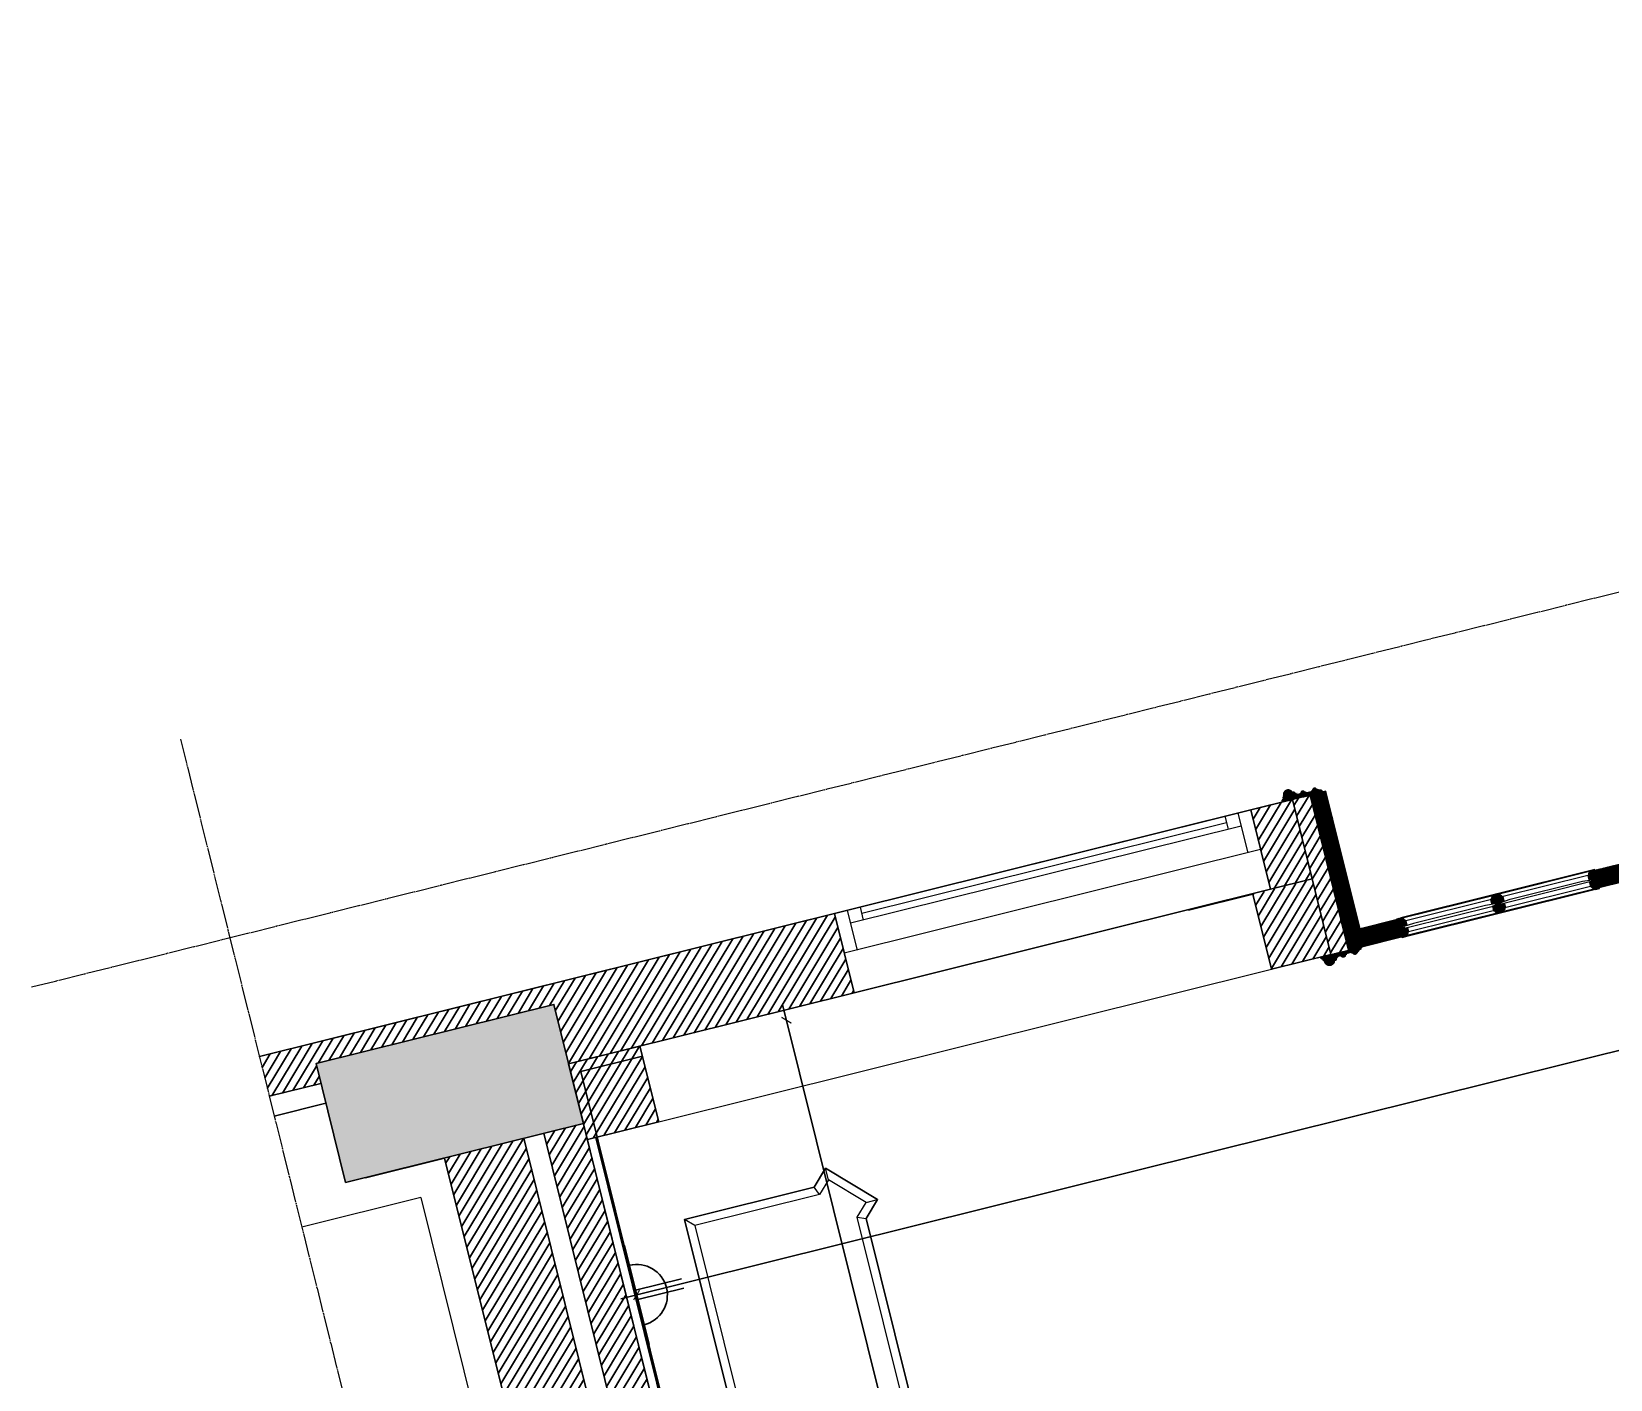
# Model space of a CAD drawing. Header units: inches. Extents: x 122939 to 389145, y 29603 to 574065.
# Drawn here: x 378299 to 382163, y 506499 to 509796 of the extents above; entities that cross this region are included whole.
import ezdxf

# ---------------------------------------------------------------- set-up
doc = ezdxf.new("R2010")
doc.units = ezdxf.units.IN
doc.header["$MEASUREMENT"] = 0
doc.linetypes.add('PHANTOM-Z', pattern=[69.2, 60, -1.4, 2.5, -1.4, 2.5, -1.4])
for name, color, linetype, lineweight in [('a-cut', 30, 'PHANTOM-Z', 18), ('A-Dim-ID', 9, 'Continuous', 20), ('A-GLAZ', 134, 'Continuous', 18), ('A-WALL-TILE', 8, 'Continuous', 9), ('CQ Furniture', 190, 'Continuous', 0), ('GRC', 41, 'Continuous', 0), ('GRC Hatch', 253, 'Continuous', 0)]:
    doc.layers.add(name, color=color, linetype=linetype, lineweight=lineweight)
for name, color, linetype in [('A-DIM', 9, 'Continuous'), ('A-Plaster', 2, 'Continuous'), ('A-WALL', 7, 'Continuous'), ('column', 3, 'Continuous'), ('CQ Wall hatch_CHB', 8, 'Continuous'), ('ELECTRICAL', 10, 'Continuous'), ('FURN HATCH', 181, 'Continuous'), ('FURNITURE', 252, 'Continuous')]:
    doc.layers.add(name, color=color, linetype=linetype)
doc.styles.add('ST9', font='romans.shx', dxfattribs={"width": 0.8})
doc.dimstyles.new('DIM-20', dxfattribs={"dimscale": 1000, "dimtxt": 0.044, "dimasz": 0.035, "dimexe": 0.022, "dimexo": 0.022, "dimgap": 0.022, "dimtad": 1, "dimdec": 0, "dimzin": 0, "dimdsep": 46, "dimtxsty": 'ST9', "dimblk1": 'ARCHTICK', "dimblk2": 'ARCHTICK', "dimsah": 1, "dimcen": 0.088, "dimdle": 0.04, "dimclrd": 256, "dimclre": 256, "dimclrt": 3, "dimadec": 0, "dimazin": 0, "dimtfac": 1, "dimtdec": 0, "dimtix": 1, "dimtofl": 0, "dimtmove": 1, "dimatfit": 3, "dimldrblk": 'CLOSED', "dimfxl": 1, "dimtolj": 1, "dimtzin": 0, "dimarcsym": 0})
pattern_1 = [(225, (-40481.279, -100842.32), (13.258252, -13.258252), [])]
pattern_2 = [(135, (-4101.4994, -5827.568), (-1.76776695, -1.76776695), [])]
pattern_3 = [(135, (-3108.8667, -5827.568), (-1.76776695, -1.76776695), [])]

# ---------------------------------------------------------------- blocks, each defined once
blk = doc.blocks.new('_ARCHTICK')
at = {"color": 0, "linetype": 'ByBlock', "const_width": 0.15}
blk.add_lwpolyline([(-0.5, -0.5), (0.5, 0.5)], dxfattribs=at)
blk = doc.blocks.new('*D145')
at = {"layer": 'A-Dim-ID', "lineweight": -2, "transparency": 16777216}
for p, q in [((386808.9, 508480.6), (386820.4, 508434.5)), ((379740.7, 506695.8), (386853.9, 508465.5)), ((379773.4, 506730.1), (379784.9, 506684.1))]:
    blk.add_line(p, q, dxfattribs=at)
at = {"layer": 'Defpoints', "color": 0, "transparency": 16777216}
for p in [(386803.6, 508501.9, 0), (386815.1, 508455.9), (379768.1, 506751.5)]:
    blk.add_point(p, dxfattribs=at)
at = {"layer": 'A-Dim-ID', "lineweight": -2, "transparency": 16777216, "xscale": 20, "yscale": 20, "zscale": 20}
for p, rotation in [((386815.1, 508455.9), 13.9714232829857), ((379779.6, 506705.4), 193.9714232829857)]:
    blk.add_blockref('_ARCHTICK', p, dxfattribs=dict(at, rotation=rotation))
at = {"layer": 'A-Dim-ID', "color": 3, "transparency": 16777216, "insert": (383287.2, 507621.4), "char_height": 40, "attachment_point": 5, "rotation": 13.9714, "style": 'ST9'}
blk.add_mtext('\\A1;7250', dxfattribs=at)
blk = doc.blocks.new('_CLOSED')
at = {"color": 0, "linetype": 'ByBlock'}
for p, q in [((-1, 0.17), (0, 0)), ((-1, 0.17), (-1, -0.17)), ((0, 0), (-1, -0.17)), ((0, 0), (-1, 0))]:
    blk.add_line(p, q, dxfattribs=at)
blk = doc.blocks.new('*D146')
at = {"layer": 'A-Dim-ID', "lineweight": -2, "transparency": 16777216}
blk.add_line((381299.3, 502743.4), (380136.7, 507416.3), dxfattribs=at)
at = {"layer": 'Defpoints', "color": 0, "transparency": 16777216}
for p in [(380146.4, 507377.4, 0), (380146.4, 507377.4), (381289.6, 502782.2, 0)]:
    blk.add_point(p, dxfattribs=at)
at = {"layer": 'A-Dim-ID', "lineweight": -2, "transparency": 16777216, "xscale": 20, "yscale": 20, "zscale": 20}
for p, rotation in [((380146.4, 507377.4), 103.9714232829857), ((381289.6, 502782.2), 283.9714232829857)]:
    blk.add_blockref('_ARCHTICK', p, dxfattribs=dict(at, rotation=rotation))
at = {"layer": 'A-Dim-ID', "color": 3, "transparency": 16777216, "insert": (380677.2, 505069.7), "char_height": 40, "attachment_point": 5, "rotation": 103.9714, "style": 'ST9'}
blk.add_mtext('\\A1;4735', dxfattribs=at)
blk = doc.blocks.new('8632')
at = {"layer": 'FURN HATCH', "lineweight": 0}
for p, q in [((-29.07, 16.2), (-29.88, 17)), ((29.07, 16.2), (29.87, 17)), ((-29.07, 3.8), (-29.88, 4.13)), ((29.07, 3.8), (29.87, 4.13)), ((-30.24, 2.63), (-31.38, 2.63)), ((30.24, 2.63), (31.37, 2.63)), ((-26.08, 0.8), (-25.75, 0)), ((26.08, 0.8), (25.75, 0)), ((-27.25, -0.37), (-27.25, -1.5)), ((27.25, -0.37), (27.25, -1.5))]:
    blk.add_line(p, q, dxfattribs=at)
blk.add_lwpolyline([(-26.08, 0.8), (-27.25, -0.37), (-30.24, 2.63), (-29.07, 3.8), (-29.07, 16.2), (29.07, 16.2), (29.07, 3.8), (30.24, 2.63), (27.25, -0.37), (26.08, 0.8)], close=True, dxfattribs=at)
at = {"layer": 'FURNITURE'}
blk.add_lwpolyline([(-25.75, 0), (-27.25, -1.5), (-31.38, 2.63), (-29.88, 4.13), (-29.88, 17), (29.87, 17), (29.87, 4.13), (31.37, 2.63), (27.25, -1.5), (25.75, 0), (-25.75, 0)], dxfattribs=at)
blk = doc.blocks.new('furn0001')
at = {"layer": 'CQ Furniture', "lineweight": 0, "xscale": -25.4, "yscale": 25.40000000000001, "zscale": 25.4, "rotation": 90.0004232829897}
blk.add_blockref('8632', (590.5, -1171.7, 0), dxfattribs=at)
blk = doc.blocks.new('A$C419e398c')
at = {"lineweight": 0}
h = blk.add_hatch(dxfattribs=at)
h.set_pattern_fill('ANSI31', color=8, scale=20, angle=90)
h.set_pattern_definition(pattern_2)
edge = h.paths.add_edge_path()
edge.add_line((100, 421.2), (100, 416.3))
edge.add_line((100, 416.3), (0, 416.3))
edge.add_line((0, 416.3), (0, 420.9))
edge.add_line((0, 420.9), (0.1, 420.9))
edge.add_line((0.1, 420.9), (0.2, 420.9))
edge.add_line((0.2, 420.9), (0.3, 420.9))
edge.add_line((0.3, 420.9), (0.4, 420.9))
edge.add_line((0.4, 420.9), (0.5, 420.9))
edge.add_line((0.5, 420.9), (0.6, 421))
edge.add_line((0.6, 421), (0.7, 421))
edge.add_line((0.7, 421), (0.8, 421))
edge.add_line((0.8, 421), (1, 421))
edge.add_line((1, 421), (1.1, 421.1))
edge.add_line((1.1, 421.1), (1.2, 421.1))
edge.add_line((1.2, 421.1), (1.3, 421.2))
edge.add_line((1.3, 421.2), (1.4, 421.2))
edge.add_line((1.4, 421.2), (1.5, 421.3))
edge.add_line((1.5, 421.3), (1.6, 421.3))
edge.add_line((1.6, 421.3), (1.7, 421.4))
edge.add_line((1.7, 421.4), (1.8, 421.4))
edge.add_line((1.8, 421.4), (1.9, 421.5))
edge.add_line((1.9, 421.5), (2, 421.6))
edge.add_line((2, 421.6), (2, 421.7))
edge.add_line((2, 421.7), (2.1, 421.7))
edge.add_line((2.1, 421.7), (2.2, 421.8))
edge.add_line((2.2, 421.8), (2.3, 421.9))
edge.add_line((2.3, 421.9), (2.4, 422))
edge.add_line((2.4, 422), (2.5, 422.1))
edge.add_line((2.5, 422.1), (2.6, 422.2))
edge.add_line((2.6, 422.2), (2.7, 422.3))
edge.add_line((2.7, 422.3), (2.8, 422.4))
edge.add_line((2.8, 422.4), (2.8, 422.5))
edge.add_line((2.8, 422.5), (2.9, 422.6))
edge.add_line((2.9, 422.6), (3, 422.7))
edge.add_line((3, 422.7), (3.1, 422.8))
edge.add_line((3.1, 422.8), (3.1, 422.9))
edge.add_line((3.1, 422.9), (3.2, 423))
edge.add_line((3.2, 423), (3.3, 423.2))
edge.add_line((3.3, 423.2), (3.4, 423.3))
edge.add_line((3.4, 423.3), (3.4, 423.4))
edge.add_line((3.4, 423.4), (3.5, 423.5))
edge.add_line((3.5, 423.5), (3.5, 423.7))
edge.add_line((3.5, 423.7), (3.6, 423.8))
edge.add_line((3.6, 423.8), (3.7, 423.9))
edge.add_line((3.7, 423.9), (3.7, 424.1))
edge.add_line((3.7, 424.1), (3.8, 424.2))
edge.add_line((3.8, 424.2), (3.8, 424.3))
edge.add_line((3.8, 424.3), (3.9, 424.5))
edge.add_line((3.9, 424.5), (3.9, 424.6))
edge.add_line((3.9, 424.6), (4, 424.8))
edge.add_line((4, 424.8), (4, 424.9))
edge.add_line((4, 424.9), (4, 425.1))
edge.add_line((4, 425.1), (4.1, 425.2))
edge.add_line((4.1, 425.2), (4.1, 425.4))
edge.add_line((4.1, 425.4), (4.2, 425.5))
edge.add_line((4.2, 425.5), (4.2, 425.7))
edge.add_line((4.2, 425.7), (4.2, 425.8))
edge.add_line((4.2, 425.8), (4.2, 426))
edge.add_line((4.2, 426), (4.3, 426.1))
edge.add_line((4.3, 426.1), (4.3, 426.3))
edge.add_line((4.3, 426.3), (4.3, 426.5))
edge.add_line((4.3, 426.5), (4.3, 426.6))
edge.add_line((4.3, 426.6), (4.3, 426.8))
edge.add_line((4.3, 426.8), (4.3, 426.9))
edge.add_line((4.3, 426.9), (4.3, 427.1))
edge.add_line((4.3, 427.1), (4.3, 427.3))
edge.add_line((4.3, 427.3), (4.3, 427.4))
edge.add_line((4.3, 427.4), (6.7, 427.4))
edge.add_arc((18.2, 430), 11.9, -346.054, -167.2838, ccw=False)
edge.add_line((29.8, 432.9), (33.9, 432.9))
edge.add_arc((44.6, 436), 11.2, -163.8842, -67.5453)
edge.add_arc((54, 425.1), 5.15, 6.0441, 173.9557, ccw=False)
edge.add_line((59.2, 425.7), (61.5, 425.7))
edge.add_line((61.5, 425.7), (61.5, 425.5))
edge.add_line((61.5, 425.5), (61.6, 425.3))
edge.add_line((61.6, 425.3), (61.6, 425.1))
edge.add_line((61.6, 425.1), (61.7, 424.9))
edge.add_line((61.7, 424.9), (61.8, 424.7))
edge.add_line((61.8, 424.7), (61.8, 424.5))
edge.add_line((61.8, 424.5), (62, 424.3))
edge.add_line((62, 424.3), (62.1, 424.1))
edge.add_line((62.1, 424.1), (62.2, 424))
edge.add_line((62.2, 424), (62.4, 423.8))
edge.add_line((62.4, 423.8), (62.5, 423.7))
edge.add_line((62.5, 423.7), (62.7, 423.6))
edge.add_line((62.7, 423.6), (62.9, 423.5))
edge.add_line((62.9, 423.5), (63.1, 423.4))
edge.add_line((63.1, 423.4), (63.3, 423.4))
edge.add_line((63.3, 423.4), (63.5, 423.3))
edge.add_line((63.5, 423.3), (63.7, 423.3))
edge.add_line((63.7, 423.3), (63.9, 423.3))
edge.add_line((63.9, 423.3), (73.9, 423.3))
edge.add_line((73.9, 423.3), (74.1, 423.3))
edge.add_line((74.1, 423.3), (74.3, 423.3))
edge.add_line((74.3, 423.3), (74.5, 423.4))
edge.add_line((74.5, 423.4), (74.7, 423.4))
edge.add_line((74.7, 423.4), (74.9, 423.5))
edge.add_line((74.9, 423.5), (75.1, 423.6))
edge.add_line((75.1, 423.6), (75.3, 423.7))
edge.add_line((75.3, 423.7), (75.4, 423.8))
edge.add_line((75.4, 423.8), (75.6, 424))
edge.add_line((75.6, 424), (75.7, 424.1))
edge.add_line((75.7, 424.1), (75.8, 424.3))
edge.add_line((75.8, 424.3), (75.9, 424.5))
edge.add_line((75.9, 424.5), (76, 424.7))
edge.add_line((76, 424.7), (76.1, 424.9))
edge.add_line((76.1, 424.9), (76.2, 425.1))
edge.add_line((76.2, 425.1), (76.2, 425.3))
edge.add_line((76.2, 425.3), (76.3, 425.5))
edge.add_line((76.3, 425.5), (76.3, 425.7))
edge.add_line((76.3, 425.7), (78.6, 425.7))
edge.add_line((78.6, 425.7), (78.7, 426))
edge.add_line((78.7, 426), (78.7, 426.3))
edge.add_line((78.7, 426.3), (78.8, 426.6))
edge.add_line((78.8, 426.6), (78.9, 426.9))
edge.add_line((78.9, 426.9), (79, 427.2))
edge.add_line((79, 427.2), (79.2, 427.5))
edge.add_line((79.2, 427.5), (79.3, 427.8))
edge.add_line((79.3, 427.8), (79.5, 428.1))
edge.add_line((79.5, 428.1), (79.7, 428.3))
edge.add_line((79.7, 428.3), (80, 428.6))
edge.add_line((80, 428.6), (80.2, 428.8))
edge.add_line((80.2, 428.8), (80.4, 429.1))
edge.add_line((80.4, 429.1), (80.7, 429.3))
edge.add_line((80.7, 429.3), (81, 429.5))
edge.add_line((81, 429.5), (81.3, 429.6))
edge.add_line((81.3, 429.6), (81.6, 429.8))
edge.add_line((81.6, 429.8), (81.9, 429.9))
edge.add_line((81.9, 429.9), (82.2, 430))
edge.add_line((82.2, 430), (82.5, 430.1))
edge.add_line((82.5, 430.1), (82.8, 430.2))
edge.add_line((82.8, 430.2), (83.2, 430.2))
edge.add_line((83.2, 430.2), (83.5, 430.3))
edge.add_line((83.5, 430.3), (83.8, 430.3))
edge.add_line((83.8, 430.3), (84.1, 430.3))
edge.add_line((84.1, 430.3), (84.4, 430.2))
edge.add_line((84.4, 430.2), (84.7, 430.2))
edge.add_line((84.7, 430.2), (85, 430.1))
edge.add_line((85, 430.1), (85.3, 430))
edge.add_line((85.3, 430), (85.6, 429.9))
edge.add_line((85.6, 429.9), (85.9, 429.8))
edge.add_line((85.9, 429.8), (86.2, 429.6))
edge.add_line((86.2, 429.6), (86.5, 429.5))
edge.add_line((86.5, 429.5), (86.8, 429.3))
edge.add_line((86.8, 429.3), (87.1, 429.1))
edge.add_line((87.1, 429.1), (87.3, 428.8))
edge.add_line((87.3, 428.8), (87.6, 428.6))
edge.add_line((87.6, 428.6), (87.8, 428.3))
edge.add_line((87.8, 428.3), (88, 428.1))
edge.add_line((88, 428.1), (88.2, 427.8))
edge.add_line((88.2, 427.8), (88.3, 427.5))
edge.add_line((88.3, 427.5), (88.5, 427.2))
edge.add_line((88.5, 427.2), (88.6, 426.9))
edge.add_line((88.6, 426.9), (88.7, 426.6))
edge.add_line((88.7, 426.6), (88.8, 426.3))
edge.add_line((88.8, 426.3), (88.9, 426))
edge.add_line((88.9, 426), (88.9, 425.7))
edge.add_line((88.9, 425.7), (91.3, 425.7))
edge.add_line((91.3, 425.7), (91.6, 425.2))
edge.add_line((91.6, 425.2), (92, 424.7))
edge.add_line((92, 424.7), (92.4, 424.3))
edge.add_line((92.4, 424.3), (92.8, 423.9))
edge.add_line((92.8, 423.9), (93.3, 423.5))
edge.add_line((93.3, 423.5), (93.8, 423.1))
edge.add_line((93.8, 423.1), (94.3, 422.8))
edge.add_line((94.3, 422.8), (94.8, 422.5))
edge.add_line((94.8, 422.5), (95.4, 422.2))
edge.add_line((95.4, 422.2), (95.9, 422))
edge.add_line((95.9, 422), (96.5, 421.7))
edge.add_line((96.5, 421.7), (97.1, 421.6))
edge.add_line((97.1, 421.6), (97.7, 421.4))
edge.add_line((97.7, 421.4), (98.2, 421.3))
edge.add_line((98.2, 421.3), (98.8, 421.2))
edge.add_line((98.8, 421.2), (99.4, 421.2))
edge.add_line((99.4, 421.2), (100, 421.2))
h = blk.add_hatch(dxfattribs=at)
h.set_pattern_fill('ANSI31', color=8, scale=20, angle=90)
h.set_pattern_definition(pattern_2)
h.paths.add_polyline_path([(70, 416.3), (103.3, 416.3), (103.3, 372.3), (110, 372.3), (110, 25.6), (70, 25.6)])
h = blk.add_hatch(dxfattribs=at)
h.set_pattern_fill('ANSI31', color=8, scale=20, angle=90)
h.set_pattern_definition(pattern_2)
h.paths.add_polyline_path([(103.3, 416.3), (203.3, 416.3), (203.3, 372.3), (103.3, 372.3)])
h = blk.add_hatch(dxfattribs=at)
h.set_pattern_fill('ANSI31', color=8, scale=20)
h.set_pattern_definition([(45, (-3359.5162, -5827.568), (-1.76776695, 1.76776695), [])])
h.paths.add_polyline_path([(223.3, 380.3), (221.3, 380.3, -0.414214), (213.3, 372.3), (213.3, 370.3), (203.3, 370.3), (203.3, 418.3), (213.3, 418.3), (213.3, 391.3), (223.3, 391.3)])
h = blk.add_hatch(dxfattribs=at)
h.set_pattern_fill('ANSI31', color=8, scale=20, angle=90)
h.set_pattern_definition([(135, (-3359.5162, -5827.568), (-1.76776695, -1.76776695), [])])
h.paths.add_polyline_path([(223.3, 397.3), (213.3, 397.3), (213.3, 416.3, -0.414214), (221.3, 408.3), (223.3, 408.3)])
h = blk.add_hatch(dxfattribs=at)
h.set_pattern_fill('ANSI31', color=8, scale=20)
h.set_pattern_definition([(45, (-3108.8667, -5827.568), (-1.76776695, 1.76776695), [])])
edge = h.paths.add_edge_path()
edge.add_line((457.6, 418.3), (457.6, 391.3))
edge.add_line((457.6, 391.3), (467.6, 391.3))
edge.add_line((467.6, 391.3), (467.6, 380.3))
edge.add_line((467.6, 380.3), (465.6, 380.3))
edge.add_arc((457.6, 380.3), 8, -90.0001, -0.0001, ccw=False)
edge.add_line((457.6, 372.3), (457.6, 370.3))
edge.add_line((457.6, 370.3), (447.6, 370.3))
edge.add_line((447.6, 370.3), (447.6, 372.3))
edge.add_arc((447.6, 380.3), 8, -180.0001, -90.0001, ccw=False)
edge.add_line((439.6, 380.3), (437.6, 380.3))
edge.add_line((437.6, 380.3), (437.6, 391.3))
edge.add_line((437.6, 391.3), (447.6, 391.3))
edge.add_line((447.6, 391.3), (447.6, 418.3))
edge.add_line((447.6, 418.3), (457.6, 418.3))
h = blk.add_hatch(dxfattribs=at)
h.set_pattern_fill('ANSI31', color=8, scale=20, angle=90)
h.set_pattern_definition(pattern_3)
edge = h.paths.add_edge_path()
edge.add_line((447.6, 416.3), (447.6, 397.3))
edge.add_line((447.6, 397.3), (437.6, 397.3))
edge.add_line((437.6, 397.3), (437.6, 408.3))
edge.add_line((437.6, 408.3), (439.6, 408.3))
edge.add_arc((447.6, 408.3), 8, -270.0001, -180.0001, ccw=False)
h = blk.add_hatch(dxfattribs=at)
h.set_pattern_fill('ANSI31', color=8, scale=20, angle=90)
h.set_pattern_definition(pattern_3)
edge = h.paths.add_edge_path()
edge.add_line((457.6, 416.3), (457.6, 397.3))
edge.add_line((457.6, 397.3), (467.6, 397.3))
edge.add_line((467.6, 397.3), (467.6, 408.3))
edge.add_line((467.6, 408.3), (465.6, 408.3))
edge.add_arc((457.6, 408.3), 8, -0.0001, 89.9999)
h = blk.add_hatch(dxfattribs=at)
h.set_pattern_fill('ANSI31', color=8, scale=20)
h.set_pattern_definition([(45, (-4103.5846, -5827.568), (-1.76776695, 1.76776695), [])])
h.paths.add_polyline_path([(682.1, 380.3), (684.1, 380.3, 0.414214), (692.1, 372.3), (692.1, 370.3), (702.1, 370.3), (702.1, 418.3), (692.1, 418.3), (692.1, 391.3), (682.1, 391.3)])
h = blk.add_hatch(dxfattribs=at)
h.set_pattern_fill('ANSI31', color=8, scale=20, angle=90)
h.set_pattern_definition([(135, (-4103.5846, -5827.568), (-1.76776695, -1.76776695), [])])
h.paths.add_polyline_path([(682.1, 397.3), (692.1, 397.3), (692.1, 416.3, 0.414214), (684.1, 408.3), (682.1, 408.3)])
h = blk.add_hatch(dxfattribs=at)
h.set_pattern_fill('ANSI31', color=8, scale=20, angle=90)
h.set_pattern_definition(pattern_2)
h.paths.add_polyline_path([(802, 416.3), (702, 416.3), (702, 372.3), (802, 372.3)])
h = blk.add_hatch(dxfattribs=at)
h.set_pattern_fill('ANSI31', color=8, scale=20, angle=90)
h.set_pattern_definition([(135, (-4101.4994, -5586.887), (-1.76776695, -1.76776695), [])])
edge = h.paths.add_edge_path()
edge.add_line((100, 20.8), (100, 25.6))
edge.add_line((100, 25.6), (0, 25.6))
edge.add_line((0, 25.6), (0, 21))
edge.add_line((0, 21), (0.1, 21))
edge.add_line((0.1, 21), (0.2, 21))
edge.add_line((0.2, 21), (0.3, 21))
edge.add_line((0.3, 21), (0.4, 21))
edge.add_line((0.4, 21), (0.5, 21))
edge.add_line((0.5, 21), (0.6, 21))
edge.add_line((0.6, 21), (0.7, 20.9))
edge.add_line((0.7, 20.9), (0.8, 20.9))
edge.add_line((0.8, 20.9), (0.9, 20.9))
edge.add_line((0.9, 20.9), (1.1, 20.8))
edge.add_line((1.1, 20.8), (1.2, 20.8))
edge.add_line((1.2, 20.8), (1.3, 20.8))
edge.add_line((1.3, 20.8), (1.4, 20.7))
edge.add_line((1.4, 20.7), (1.5, 20.6))
edge.add_line((1.5, 20.6), (1.6, 20.6))
edge.add_line((1.6, 20.6), (1.7, 20.5))
edge.add_line((1.7, 20.5), (1.8, 20.5))
edge.add_line((1.8, 20.5), (1.9, 20.4))
edge.add_line((1.9, 20.4), (1.9, 20.3))
edge.add_line((1.9, 20.3), (2, 20.3))
edge.add_line((2, 20.3), (2.1, 20.2))
edge.add_line((2.1, 20.2), (2.2, 20.1))
edge.add_line((2.2, 20.1), (2.3, 20))
edge.add_line((2.3, 20), (2.4, 19.9))
edge.add_line((2.4, 19.9), (2.5, 19.8))
edge.add_line((2.5, 19.8), (2.6, 19.7))
edge.add_line((2.6, 19.7), (2.7, 19.6))
edge.add_line((2.7, 19.6), (2.8, 19.5))
edge.add_line((2.8, 19.5), (2.8, 19.4))
edge.add_line((2.8, 19.4), (2.9, 19.3))
edge.add_line((2.9, 19.3), (3, 19.2))
edge.add_line((3, 19.2), (3.1, 19.1))
edge.add_line((3.1, 19.1), (3.1, 19))
edge.add_line((3.1, 19), (3.2, 18.9))
edge.add_line((3.2, 18.9), (3.3, 18.8))
edge.add_line((3.3, 18.8), (3.4, 18.6))
edge.add_line((3.4, 18.6), (3.4, 18.5))
edge.add_line((3.4, 18.5), (3.5, 18.4))
edge.add_line((3.5, 18.4), (3.5, 18.3))
edge.add_line((3.5, 18.3), (3.6, 18.1))
edge.add_line((3.6, 18.1), (3.7, 18))
edge.add_line((3.7, 18), (3.7, 17.9))
edge.add_line((3.7, 17.9), (3.8, 17.7))
edge.add_line((3.8, 17.7), (3.8, 17.6))
edge.add_line((3.8, 17.6), (3.9, 17.4))
edge.add_line((3.9, 17.4), (3.9, 17.3))
edge.add_line((3.9, 17.3), (4, 17.1))
edge.add_line((4, 17.1), (4, 17))
edge.add_line((4, 17), (4, 16.8))
edge.add_line((4, 16.8), (4.1, 16.7))
edge.add_line((4.1, 16.7), (4.1, 16.5))
edge.add_line((4.1, 16.5), (4.1, 16.4))
edge.add_line((4.1, 16.4), (4.2, 16.2))
edge.add_line((4.2, 16.2), (4.2, 16.1))
edge.add_line((4.2, 16.1), (4.2, 15.9))
edge.add_line((4.2, 15.9), (4.3, 15.8))
edge.add_line((4.3, 15.8), (4.3, 15.6))
edge.add_line((4.3, 15.6), (4.3, 15.5))
edge.add_line((4.3, 15.5), (4.3, 15.3))
edge.add_line((4.3, 15.3), (4.3, 15.1))
edge.add_line((4.3, 15.1), (4.3, 15))
edge.add_line((4.3, 15), (4.3, 14.8))
edge.add_line((4.3, 14.8), (4.3, 14.7))
edge.add_line((4.3, 14.7), (4.3, 14.5))
edge.add_line((4.3, 14.5), (6.7, 14.5))
edge.add_arc((18.2, 11.9), 11.9, 167.2836, 346.0538)
edge.add_line((29.8, 9), (33.9, 9))
edge.add_arc((44.6, 5.9), 11.2, 67.5451, 163.884, ccw=False)
edge.add_arc((54, 16.8), 5.15, -173.9559, -6.0443)
edge.add_line((59.1, 16.3), (61.5, 16.3))
edge.add_line((61.5, 16.3), (61.5, 16.5))
edge.add_line((61.5, 16.5), (61.6, 16.7))
edge.add_line((61.6, 16.7), (61.6, 16.9))
edge.add_line((61.6, 16.9), (61.7, 17.1))
edge.add_line((61.7, 17.1), (61.8, 17.3))
edge.add_line((61.8, 17.3), (61.8, 17.4))
edge.add_line((61.8, 17.4), (62, 17.6))
edge.add_line((62, 17.6), (62.1, 17.8))
edge.add_line((62.1, 17.8), (62.2, 17.9))
edge.add_line((62.2, 17.9), (62.4, 18.1))
edge.add_line((62.4, 18.1), (62.5, 18.2))
edge.add_line((62.5, 18.2), (62.7, 18.3))
edge.add_line((62.7, 18.3), (62.9, 18.4))
edge.add_line((62.9, 18.4), (63.1, 18.5))
edge.add_line((63.1, 18.5), (63.3, 18.5))
edge.add_line((63.3, 18.5), (63.5, 18.6))
edge.add_line((63.5, 18.6), (63.7, 18.6))
edge.add_line((63.7, 18.6), (63.9, 18.6))
edge.add_line((63.9, 18.6), (73.9, 18.6))
edge.add_line((73.9, 18.6), (74.1, 18.6))
edge.add_line((74.1, 18.6), (74.3, 18.6))
edge.add_line((74.3, 18.6), (74.5, 18.5))
edge.add_line((74.5, 18.5), (74.7, 18.5))
edge.add_line((74.7, 18.5), (74.9, 18.4))
edge.add_line((74.9, 18.4), (75.1, 18.3))
edge.add_line((75.1, 18.3), (75.3, 18.2))
edge.add_line((75.3, 18.2), (75.4, 18.1))
edge.add_line((75.4, 18.1), (75.6, 17.9))
edge.add_line((75.6, 17.9), (75.7, 17.8))
edge.add_line((75.7, 17.8), (75.8, 17.6))
edge.add_line((75.8, 17.6), (75.9, 17.4))
edge.add_line((75.9, 17.4), (76, 17.3))
edge.add_line((76, 17.3), (76.1, 17.1))
edge.add_line((76.1, 17.1), (76.2, 16.9))
edge.add_line((76.2, 16.9), (76.2, 16.7))
edge.add_line((76.2, 16.7), (76.3, 16.5))
edge.add_line((76.3, 16.5), (76.3, 16.3))
edge.add_line((76.3, 16.3), (78.6, 16.3))
edge.add_line((78.6, 16.3), (78.7, 16))
edge.add_line((78.7, 16), (78.7, 15.6))
edge.add_line((78.7, 15.6), (78.8, 15.3))
edge.add_line((78.8, 15.3), (78.9, 15))
edge.add_line((78.9, 15), (79, 14.7))
edge.add_line((79, 14.7), (79.2, 14.4))
edge.add_line((79.2, 14.4), (79.3, 14.1))
edge.add_line((79.3, 14.1), (79.5, 13.9))
edge.add_line((79.5, 13.9), (79.7, 13.6))
edge.add_line((79.7, 13.6), (80, 13.3))
edge.add_line((80, 13.3), (80.2, 13.1))
edge.add_line((80.2, 13.1), (80.4, 12.9))
edge.add_line((80.4, 12.9), (80.7, 12.6))
edge.add_line((80.7, 12.6), (81, 12.4))
edge.add_line((81, 12.4), (81.3, 12.3))
edge.add_line((81.3, 12.3), (81.6, 12.1))
edge.add_line((81.6, 12.1), (81.9, 12))
edge.add_line((81.9, 12), (82.2, 11.9))
edge.add_line((82.2, 11.9), (82.5, 11.8))
edge.add_line((82.5, 11.8), (82.8, 11.7))
edge.add_line((82.8, 11.7), (83.2, 11.7))
edge.add_line((83.2, 11.7), (83.5, 11.6))
edge.add_line((83.5, 11.6), (83.8, 11.6))
edge.add_line((83.8, 11.6), (84.1, 11.6))
edge.add_line((84.1, 11.6), (84.4, 11.7))
edge.add_line((84.4, 11.7), (84.7, 11.7))
edge.add_line((84.7, 11.7), (85, 11.8))
edge.add_line((85, 11.8), (85.3, 11.9))
edge.add_line((85.3, 11.9), (85.6, 12))
edge.add_line((85.6, 12), (85.9, 12.1))
edge.add_line((85.9, 12.1), (86.2, 12.3))
edge.add_line((86.2, 12.3), (86.5, 12.4))
edge.add_line((86.5, 12.4), (86.8, 12.6))
edge.add_line((86.8, 12.6), (87.1, 12.9))
edge.add_line((87.1, 12.9), (87.3, 13.1))
edge.add_line((87.3, 13.1), (87.6, 13.3))
edge.add_line((87.6, 13.3), (87.8, 13.6))
edge.add_line((87.8, 13.6), (88, 13.9))
edge.add_line((88, 13.9), (88.2, 14.1))
edge.add_line((88.2, 14.1), (88.3, 14.4))
edge.add_line((88.3, 14.4), (88.5, 14.7))
edge.add_line((88.5, 14.7), (88.6, 15))
edge.add_line((88.6, 15), (88.7, 15.3))
edge.add_line((88.7, 15.3), (88.8, 15.6))
edge.add_line((88.8, 15.6), (88.9, 16))
edge.add_line((88.9, 16), (88.9, 16.3))
edge.add_line((88.9, 16.3), (91.3, 16.3))
edge.add_line((91.3, 16.3), (91.6, 16.7))
edge.add_line((91.6, 16.7), (92, 17.2))
edge.add_line((92, 17.2), (92.4, 17.6))
edge.add_line((92.4, 17.6), (92.8, 18))
edge.add_line((92.8, 18), (93.3, 18.4))
edge.add_line((93.3, 18.4), (93.8, 18.8))
edge.add_line((93.8, 18.8), (94.3, 19.1))
edge.add_line((94.3, 19.1), (94.8, 19.4))
edge.add_line((94.8, 19.4), (95.4, 19.7))
edge.add_line((95.4, 19.7), (95.9, 20))
edge.add_line((95.9, 20), (96.5, 20.2))
edge.add_line((96.5, 20.2), (97.1, 20.4))
edge.add_line((97.1, 20.4), (97.7, 20.5))
edge.add_line((97.7, 20.5), (98.2, 20.6))
edge.add_line((98.2, 20.6), (98.8, 20.7))
edge.add_line((98.8, 20.7), (99.4, 20.7))
edge.add_line((99.4, 20.7), (100, 20.8))
at = {"color": 8, "lineweight": 0}
for p, q in [((692, 418.3, 0), (213.3, 418.3, 0)), ((447.6, 416.3, 0), (213.3, 416.3, 0)), ((439.6, 408.3, 0), (223.3, 408.3, 0)), ((692, 416.3, 0), (457.6, 416.3, 0)), ((682, 408.3, 0), (465.6, 408.3, 0)), ((447.6, 372.3, 0), (213.3, 372.3, 0)), ((695.5, 370.3, 0), (213.3, 370.3, 0)), ((439.6, 380.3, 0), (223.3, 380.3, 0)), ((692, 372.3, 0), (457.6, 372.3, 0)), ((682, 380.3, 0), (465.6, 380.3, 0))]:
    blk.add_line(p, q, dxfattribs=at)
at = {"color": 0, "lineweight": -2}
blk.add_line((459, 407.8, 0), (459, 407.8, 0), dxfattribs=at)
at = {"color": 0, "lineweight": -2, "elevation": 0}
for points in [[(70, 416.3), (103.3, 416.3), (103.3, 372.3), (110, 372.3), (110, 25.6), (70, 25.6), (70, 416.3)], [(103.3, 416.3), (203.3, 416.3), (203.3, 372.3), (103.3, 372.3), (103.3, 416.3)], [(802, 416.3), (702, 416.3), (702, 372.3), (802, 372.3), (802, 416.3)]]:
    blk.add_lwpolyline(points, dxfattribs=at)
for points in [[(213.3, 418.3), (203.3, 418.3), (203.3, 370.3), (213.3, 370.3), (213.3, 372.3, 0.414214), (221.3, 380.3), (223.3, 380.3), (223.3, 391.3), (213.3, 391.3), (213.3, 418.3)], [(213.3, 416.3), (213.3, 397.3), (223.3, 397.3), (223.3, 408.3), (221.3, 408.3, 0.414214), (213.3, 416.3, -1)], [(447.6, 416.3), (447.6, 397.3), (437.6, 397.3), (437.6, 408.3), (439.6, 408.3, -0.414214), (447.6, 416.3, 1)], [(457.6, 416.3), (457.6, 397.3), (467.6, 397.3), (467.6, 408.3), (465.6, 408.3, 0.414214), (457.6, 416.3, -1)], [(692, 418.3), (702, 418.3), (702, 370.3), (692, 370.3), (692, 372.3, -0.414214), (684, 380.3), (682, 380.3), (682, 391.3), (692, 391.3), (692, 418.3)], [(692, 416.3), (692, 397.3), (682, 397.3), (682, 408.3), (684, 408.3, -0.414214), (692, 416.3, 1)]]:
    blk.add_lwpolyline(points, format="xyb", dxfattribs=at)
at = {"color": 0, "elevation": 0}
for points in [[(239.5, 391.1), (215.3, 393.1), (215.3, 397.1), (445.6, 397.1), (445.6, 393.1), (421.4, 391.1)], [(665.7, 391.1), (690, 393.1), (690, 397.1), (459.6, 397.1), (459.6, 393.1), (483.9, 391.1)]]:
    blk.add_lwpolyline(points, close=True, dxfattribs=at)
at = {"color": 0, "lineweight": -2, "elevation": 0}
blk.add_lwpolyline([(447.6, 418.3), (447.6, 391.3), (437.6, 391.3), (437.6, 380.3), (439.6, 380.3, 0.414214), (447.6, 372.3), (447.6, 370.3), (457.6, 370.3), (457.6, 372.3, 0.414214), (465.6, 380.3), (467.6, 380.3), (467.6, 391.3), (457.6, 391.3), (457.6, 418.3)], format="xyb", close=True, dxfattribs=at)
at = {"color": 0, "lineweight": -2}
for points in [[(6.7, 427.4, 0), (5.7, 431.5, 0), (7.5, 438, 0), (13.5, 441.1, 0), (15.5, 441.6, 0), (22.2, 443.2, 0), (28.1, 439.6, 0), (29.8, 432.9, 0), (31.1, 432.9, 0), (32.5, 432.9, 0), (33.9, 432.9, 0), (34.8, 429.8, 0), (36.9, 427.3, 0), (39.8, 425.9, 0), (42.7, 424.5, 0), (45.9, 424.4, 0), (48.9, 425.7, 0), (49.2, 428.4, 0), (51.3, 430.3, 0), (54, 430.3, 0), (56.8, 430.3, 0), (58.9, 428.4, 0), (59.1, 425.7, 0), (59.9, 425.7, 0), (60.7, 425.7, 0), (61.5, 425.7, 0), (61.5, 425, 0), (61.8, 424.4, 0), (62.2, 424, 0), (62.7, 423.5, 0), (63.3, 423.3, 0), (63.9, 423.3, 0), (67.2, 423.3, 0), (70.6, 423.3, 0), (73.9, 423.3, 0), (74.5, 423.3, 0), (75.1, 423.5, 0), (75.6, 424, 0), (76, 424.4, 0), (76.3, 425, 0), (76.3, 425.7, 0), (77.1, 425.7, 0), (77.8, 425.7, 0), (78.6, 425.7, 0), (78.9, 428.4, 0), (81, 430.3, 0), (83.8, 430.3, 0), (86.5, 430.3, 0), (88.6, 428.4, 0), (88.9, 425.7, 0), (89.7, 425.7, 0), (90.5, 425.7, 0), (91.3, 425.7, 0), (93.3, 422.8, 0), (96.5, 421.2, 0), (100, 421.2, 0), (100, 419.5, 0), (100, 417.9, 0), (100, 416.3, 0), (66.7, 416.3, 0), (33.3, 416.3, 0), (0, 416.3, 0), (0, 417.8, 0), (0, 419.4, 0), (0, 420.9, 0), (2.5, 420.9, 0), (4.3, 423.6, 0), (4.3, 427.4, 0), (5.1, 427.4, 0), (5.9, 427.4, 0), (6.7, 427.4, 0)], [(6.7, 14.5, 0), (5.7, 10.4, 0), (7.5, 3.9, 0), (13.5, 0.8, 0), (15.5, 0.3, 0), (22.2, -1.3, 0), (28.1, 2.3, 0), (29.8, 9, 0), (31.1, 9, 0), (32.5, 9, 0), (33.9, 9, 0), (34.8, 12.1, 0), (36.9, 14.6, 0), (39.8, 16, 0), (42.7, 17.4, 0), (45.9, 17.5, 0), (48.9, 16.3, 0), (49.2, 13.5, 0), (51.3, 11.6, 0), (54, 11.6, 0), (56.8, 11.6, 0), (58.9, 13.5, 0), (59.1, 16.3, 0), (59.9, 16.3, 0), (60.7, 16.3, 0), (61.5, 16.3, 0), (61.5, 16.9, 0), (61.8, 17.5, 0), (62.2, 17.9, 0), (62.7, 18.4, 0), (63.3, 18.6, 0), (63.9, 18.6, 0), (67.2, 18.6, 0), (70.6, 18.6, 0), (73.9, 18.6, 0), (74.5, 18.6, 0), (75.1, 18.4, 0), (75.6, 17.9, 0), (76, 17.5, 0), (76.3, 16.9, 0), (76.3, 16.3, 0), (77.1, 16.3, 0), (77.8, 16.3, 0), (78.6, 16.3, 0), (78.9, 13.5, 0), (81, 11.6, 0), (83.8, 11.6, 0), (86.5, 11.6, 0), (88.6, 13.5, 0), (88.9, 16.3, 0), (89.7, 16.3, 0), (90.5, 16.3, 0), (91.3, 16.3, 0), (93.3, 19.1, 0), (96.5, 20.8, 0), (100, 20.8, 0), (100, 22.4, 0), (100, 24, 0), (100, 25.6, 0), (66.7, 25.6, 0), (33.3, 25.6, 0), (0, 25.6, 0), (0, 24.1, 0), (0, 22.6, 0), (0, 21, 0), (2.5, 21, 0), (4.3, 18.3, 0), (4.3, 14.5, 0), (5.1, 14.5, 0), (5.9, 14.5, 0), (6.7, 14.5, 0)]]:
    blk.add_rational_spline(points, [1, 0.873715131819, 0.807260537943, 0.933545406124, 1, 0.807260537943, 0.807260537943, 1, 1, 1, 1, 0.941962002808, 0.941962002808, 1, 0.941962002808, 0.941962002808, 1, 0.828935297383, 0.828935297383, 1, 0.828935297383, 0.828935297383, 1, 1, 1, 1, 0.949253021629, 0.949253021629, 1, 0.949253021629, 0.949253021629, 1, 1, 1, 1, 0.949253021629, 0.949253021629, 1, 0.949253021629, 0.949253021629, 1, 1, 1, 1, 0.828935297383, 0.828935297383, 1, 0.828935297383, 0.828935297383, 1, 1, 1, 1, 0.925454229704, 0.925454229704, 1, 1, 1, 1, 1, 1, 1, 1, 1, 1, 0.804737854124, 0.804737854124, 1, 1, 1, 1], degree=3, knots=[0, 0, 0, 0, 1.02217, 1.560065, 1.560065, 1.560065, 3.120129, 3.120129, 3.120129, 7.226599, 7.226599, 7.226599, 8.067314, 8.067314, 8.067314, 8.90803, 8.90803, 8.90803, 10.373334, 10.373334, 10.373334, 11.838639, 11.838639, 11.838639, 12.838639, 12.838639, 12.838639, 13.624038, 13.624038, 13.624038, 14.409436, 14.409436, 14.409436, 15.409436, 15.409436, 15.409436, 16.194834, 16.194834, 16.194834, 16.980232, 16.980232, 16.980232, 17.980232, 17.980232, 17.980232, 19.445537, 19.445537, 19.445537, 20.910842, 20.910842, 20.910842, 21.910842, 21.910842, 21.910842, 22.865691, 22.865691, 22.865691, 23.865691, 23.865691, 23.865691, 24.865691, 24.865691, 24.865691, 25.865691, 25.865691, 25.865691, 27.436487, 27.436487, 27.436487, 28.436487, 28.436487, 28.436487, 28.436487], dxfattribs=at)
blk = doc.blocks.new('floor plan')
at = {"layer": 'CQ Wall hatch_CHB'}
h = blk.add_hatch(dxfattribs=at)
h.set_pattern_fill('ANSI31', color=8, scale=150, angle=166.0286)
h.set_pattern_definition([(225, (-40481.279, -100842.32), (13.258252, -13.258252), [])])
h.paths.add_polyline_path([(-2961.7, -377.9), (-2961.7, -177.9), (-4411.7, -177.9), (-4411.7, -277.9), (-4281.7, -277.9), (-4281.7, -227.9), (-3681.9, -227.9), (-3681.7, -377.9)])
h = blk.add_hatch(dxfattribs=at)
h.set_pattern_fill('ANSI31', color=8, scale=150, angle=166.0286)
h.set_pattern_definition([(225, (-40981.005, -100842.32), (13.258252, -13.258252), [])])
h.paths.add_polyline_path([(-1806.4, -177.9), (-1911.7, -177.9), (-1911.7, -377.9), (-1806.4, -377.9)])
h = blk.add_hatch(dxfattribs=at)
h.set_pattern_fill('ANSI31', color=8, scale=150, angle=166.0286)
h.set_pattern_definition([(225, (-96401.159, -17863.648), (13.258252, -13.258252), [])])
h.paths.add_polyline_path([(-1761.9, -177.9), (-1806.4, -177.9), (-1806.4, -568.6), (-1761.9, -568.6)])
h.paths.add_polyline_path([(1743.6, -177.9), (1698.1, -177.9), (1698.1, -568.6), (1743.6, -568.6), (1743.6, -373.2)])
h = blk.add_hatch(dxfattribs=at)
h.set_pattern_fill('ANSI31', color=8, scale=150, angle=166.0286)
h.set_pattern_definition([(225, (-96401.159, -17863.648), (13.258252, -13.258252), [])])
h.paths.add_polyline_path([(-3681.7, -377.9), (-3501.7, -377.9), (-3501.7, -568.6), (-3681.7, -568.6)])
h = blk.add_hatch(dxfattribs=at)
h.set_pattern_fill('ANSI31', color=8, scale=150, angle=166.0286)
h.set_pattern_definition([(225, (-70960.301, -17863.648), (13.258252, -13.258252), [])])
h.paths.add_polyline_path([(-1956.4, -379.2), (-1806.4, -379.2), (-1806.4, -568.6), (-1956.4, -568.6)])
h = blk.add_hatch(dxfattribs=at)
h.set_pattern_fill('ANSI31,_O', color=8, scale=150, angle=166.0286)
h.set_pattern_definition(pattern_1)
h.paths.add_polyline_path([(-3831.4, -4185.5), (-4031.4, -4185.5), (-4031.4, -5513.2), (-2681.6, -5513.2), (-2681.6, -5263.2), (-2781.6, -5263.2), (-2781.4, -5313.2), (-3356.7, -5313.2), (-3356.7, -5462.9), (-3781.4, -5462.9), (-3606.7, -5462.9), (-3606.7, -5313.2), (-3831.4, -5313.2), (-3831.4, -4285.5), (-3781.6, -4285.5), (-3781.6, -4185.5)])
h.paths.add_polyline_path([(-4031.4, -1485.5), (-3781.6, -1485.5), (-3781.7, -1385.5), (-3831.7, -1385.5), (-3831.4, -527.9), (-4031.4, -528.2)])
h.paths.add_polyline_path([(-3831.4, -2635.5), (-4031.4, -2635.5), (-4031.4, -3035.5), (-3781.6, -3035.5), (-3781.6, -2935.5), (-3831.4, -2935.5), (-3831.4, -2735.5), (-3781.7, -2735.5), (-3781.6, -2635.5)])
h = blk.add_hatch(dxfattribs=at)
h.set_pattern_fill('ANSI31,_O', color=8, scale=150, angle=166.0286)
h.set_pattern_definition(pattern_1)
h.paths.add_polyline_path([(-3681.4, -4135.5), (-3781.4, -4135.5), (-3781.4, -5263.2), (-3181.4, -5263.2), (-3181.4, -5263.2), (-2631.7, -5263.2), (-2631.7, -5163.2), (-3681.4, -5163.2)])
h.paths.add_polyline_path([(-3681.4, -2585.5), (-3781.4, -2585.5), (-3781.4, -3085.5), (-3681.4, -3085.5)])
h.paths.add_polyline_path([(-3781.4, -1535.5), (-3681.4, -1535.5), (-3681.4, -527.9), (-3781.4, -527.9)])
at = {"layer": 'GRC Hatch'}
h = blk.add_hatch(color=256, dxfattribs=at)
h.dxf.hatch_style = 1
h.paths.add_polyline_path([(-4281.4, -527.9), (-3681.4, -527.9), (-3681.4, -227.9), (-4281.4, -227.9)])
blk.add_line((-3501.7, -568.6, 0), (-1956.4, -568.6, 0))
at = {"elevation": 0}
blk.add_lwpolyline([(-1806.4, -568.6), (-1761.9, -568.6), (-1761.9, -177.9), (-1806.4, -177.9)], close=True, dxfattribs=at)
at = {"layer": 'A-GLAZ'}
for p, q in [((-1911.7, -177.9, 0), (-2961.7, -177.9, 0)), ((-2929.2, -177.9, 0), (-2929.2, -277.9, 0)), ((-2896.7, -177.9, 0), (-2896.7, -210.4, 0)), ((-1976.7, -177.9, 0), (-1976.7, -210.4, 0)), ((-1944.2, -177.9, 0), (-1944.2, -277.9, 0)), ((-1944.2, -210.4, 0), (-2929.2, -210.4, 0)), ((-1976.7, -194.1, 0), (-2896.7, -194.1, 0)), ((-1911.7, -277.9, 0), (-2961.7, -277.9, 0))]:
    blk.add_line(p, q, dxfattribs=at)
at = {"layer": 'A-Plaster', "elevation": 0}
blk.add_lwpolyline([(-1081.7, -5143.2), (-3661.7, -5143.2), (-3660.8, -568.5)], dxfattribs=at)
at = {"layer": 'A-WALL'}
for p, q in [((-4411.7, -177.9, 0), (-2961.7, -177.9, 0)), ((-2961.7, -177.9, 0), (-2961.7, -377.9, 0)), ((-1911.7, -177.9, 0), (-1806.4, -177.9, 0)), ((-1911.7, -177.9, 0), (-1911.7, -377.9, 0)), ((-1806.4, -177.9, 0), (-1806.4, -377.9, 0)), ((-4281.4, -277.9, 0), (-4411.7, -277.9, 0)), ((-4281.4, -327.9, 0), (-4411.7, -327.9, 0)), ((-3681.7, -377.9), (-2961.7, -377.9, 0)), ((-3681.7, -1535.5, 0), (-3681.7, -377.9)), ((-1911.7, -377.9, 0), (-2961.7, -377.9, 0)), ((-1911.7, -377.9, 0), (-1806.4, -377.9, 0)), ((-4231.4, -527.9), (-4031.7, -527.9, 0)), ((-4031.7, -1485.5), (-4031.7, -527.9)), ((-3831.7, -1385.5), (-3831.7, -527.9)), ((-3781.7, -1385.5, 0), (-3781.7, -527.9, 0))]:
    blk.add_line(p, q, dxfattribs=at)
at = {"layer": 'A-WALL', "elevation": 0}
for points in [[(-4231.4, -177.9), (-1806.4, -177.9), (-1806.4, -568.6), (-1956.4, -568.6), (-1956.4, -379.2), (-2118.6, -379.2)], [(-3681.7, -568.5), (-3501.7, -568.6), (-3501.7, -377.9)]]:
    blk.add_lwpolyline(points, dxfattribs=at)
at = {"layer": 'A-WALL-TILE'}
for p, q in [((-2961.7, -377.9, 0), (-1911.7, -377.9, 0)), ((-4111.7, -607.9), (-4411.7, -607.9)), ((-4111.7, -607.9), (-4111.7, -5593.2))]:
    blk.add_line(p, q, dxfattribs=at)
at = {"layer": 'column', "elevation": 0}
blk.add_lwpolyline([(-4281.4, -527.9), (-3681.4, -527.9), (-3681.4, -227.9), (-4281.4, -227.9)], close=True, dxfattribs=at)
blk.add_lwpolyline([(-4281.4, -527.9), (-3681.4, -527.9), (-3681.4, -227.9), (-4281.4, -227.9)], close=True, dxfattribs=at)
at = {"xscale": -1, "rotation": 179.9997670953166}
blk.add_blockref('A$C419e398c', (-1831.9, -152.3, 0), dxfattribs=at)
blk = doc.blocks.new('2 gong outlet')
at = {"layer": 'ELECTRICAL'}
for p, q in [((-27969.9, 39017.2), (-27969.9, 39133.5)), ((-27946.5, 39017.2), (-27946.5, 39133.5)), ((-27832.8, 39017.2), (-28082.8, 39017.2))]:
    blk.add_line(p, q, dxfattribs=at)
blk.add_arc((-27957.8, 39017.2), 75, 0, 180, dxfattribs=at)

msp = doc.modelspace()

# ---------------------------------------------------------------- linework, layer by layer
at = {"layer": 'A-DIM'}
for points in [[(386522.789, 508989.639), (386697.238, 509033.042), (387852.59, 504389.315), (380768.551, 502626.819), (379613.2, 507270.545), (379787.875, 507314.004)], [(386528.825, 508965.379), (386679.014, 509002.746), (387822.293, 504407.54), (380786.775, 502657.115), (379643.496, 507252.321), (379793.91, 507289.744)]]:
    msp.add_lwpolyline(points, dxfattribs=at)

# ---------------------------------------------------------------- block references
at = {"layer": 'CQ Furniture', "rotation": 13.97142328298565}
msp.add_blockref('furn0001', (379643.496, 507252.321), dxfattribs=at)

# ---------------------------------------------------------------- dimensions: what is measured, and where the dimension line sits
at = {"layer": 'A-Dim-ID'}
for base, p1, p2, angle, picture, middle in [((386815.078, 508455.859, 0), (379768.1, 506751.498, 0), (386803.618, 508501.923), 13.971423, '*D145', (383287.179, 507621.404, 0)), ((380146.363, 507377.433, 0), (381289.643, 502782.227), (380146.363, 507377.433), 103.971423, '*D146', (380677.245, 505069.69, 0))]:
    dim = msp.add_linear_dim(base=base, p1=p1, p2=p2, angle=angle, dimstyle='DIM-20', override={"dimtxt": 0.04, "dimasz": 0.02}, dxfattribs=at)
    dim.commit()
    dim.dimension.update_dxf_attribs({"geometry": picture, "text_midpoint": middle})

# ---------------------------------------------------------------- next in the draw order: block references
at = {"layer": 'GRC', "rotation": 13.9714232829857}
msp.add_blockref('floor plan', (383094.695, 508526.148, 0), dxfattribs=at)

# ---------------------------------------------------------------- next in the draw order: linework, layer by layer
at = {"layer": 'a-cut'}
for p, q in [((378298.868, 507458.788, 0), (387692.497, 509795.907, 0)), ((378663.357, 508064.715, 0), (380357.116, 501256.957, 0))]:
    msp.add_line(p, q, dxfattribs=at)

# ---------------------------------------------------------------- next in the draw order: block references
at = {"rotation": 283.971423282987}
msp.add_blockref('2 gong outlet', (348667.038, 470154.333, 0.001), dxfattribs=at)

doc.saveas('drawing.dxf')
